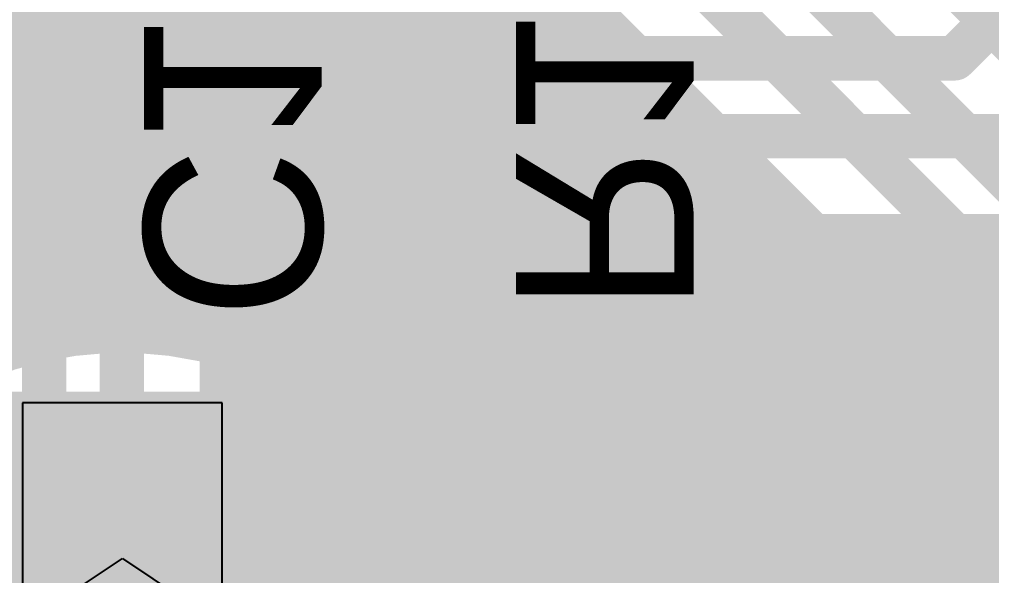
# Model space of a CAD drawing. Header units: millimetres. Extents: x 0.11 to 5.67, y 0.55 to 4.24.
# Drawn here: x 2.6925 to 2.8648, y 1.9832 to 2.0817 of the extents above; entities that cross this region are included whole.
import ezdxf

# ---------------------------------------------------------------- set-up
doc = ezdxf.new("R2010")
doc.units = ezdxf.units.MM
doc.header["$MEASUREMENT"] = 0
for name, color, linetype in [('BottomLayer', 5, 'Continuous'), ('BottomOverlay', 54, 'Continuous'), ('Mechanical3', 76, 'Continuous'), ('TopLayer', 1, 'Continuous'), ('TopOverlay', 2, 'Continuous'), ('TopPaste', 8, 'Continuous'), ('TopSolder', 216, 'Continuous')]:
    doc.layers.add(name, color=color, linetype=linetype)

# ---------------------------------------------------------------- blocks, each defined once
blk = doc.blocks.new('AC5032_2_176')
at = {"layer": 'Mechanical3'}
for p, q in [((-0.0479019, 0.0196749), (-0.0531496, 0.0144273)), ((-0.0374066, 0.0196749), (-0.0479019, 0.0196749)), ((-0.032159, 0.0144273), (-0.0374066, 0.0196749)), ((-0.0216637, -0.011811), (-0.0216637, 0.0196749)), ((-0.0216637, 0.0196749), (-0.0059207, 0.0196749)), ((-0.0059207, 0.0196749), (-0.0006731, 0.0144273)), ((0.0150699, 0.0196749), (0.0098222, 0.0144273)), ((0.0150699, -0.011811), (0.0150699, 0.0196749)), ((-0.0531496, 0.0144273), (-0.0531496, -0.0065633)), ((-0.032159, -0.0065633), (-0.032159, 0.0144273)), ((-0.0006731, 0.0144273), (-0.0006731, 0.003932)), ((-0.0006731, 0.003932), (-0.0059207, -0.0013157)), ((-0.0426543, -0.0013157), (-0.032159, -0.011811)), ((-0.0059207, -0.0013157), (-0.0216637, -0.0013157)), ((-0.0111684, -0.0013157), (-0.0006731, -0.011811)), ((-0.0531496, -0.0065633), (-0.0479019, -0.011811)), ((-0.0374066, -0.011811), (-0.032159, -0.0065633)), ((-0.0479019, -0.011811), (-0.0374066, -0.011811)), ((0.0098222, -0.011811), (0.0203175, -0.011811)), ((0.0203175, -0.011811), (0.0150699, -0.011811))]:
    blk.add_line(p, q, dxfattribs=at)
at = {"layer": 'TopLayer', "const_width": 0.0124016}
for points in [[(-0.113878, 0.032874, 1), (-0.1014764, 0.032874, 1)], [(-0.056004, 0.032874, 1), (-0.0436024, 0.032874, 1)], [(0.0436024, 0.032874, 1), (0.056004, 0.032874, 1)], [(0.1014764, 0.032874, 1), (0.113878, 0.032874, 1)], [(-0.113878, -0.032874, 1), (-0.1014764, -0.032874, 1)], [(-0.056004, -0.032874, 1), (-0.0436024, -0.032874, 1)], [(0.0436024, -0.032874, 1), (0.056004, -0.032874, 1)], [(0.1014764, -0.032874, 1), (0.113878, -0.032874, 1)]]:
    blk.add_lwpolyline(points, format="xyb", close=True, dxfattribs=at)
at = {"layer": 'TopLayer'}
for points in [[(-0.0498032, -0.0452756), (-0.0498032, 0.0452756), (-0.1076772, -0.0452756), (-0.1076772, 0.0452756)], [(0.1076772, -0.0452756), (0.1076772, 0.0452756), (0.0498032, -0.0452756), (0.0498032, 0.0452756)], [(-0.0374016, -0.032874), (-0.0374016, 0.032874), (-0.1200788, -0.032874), (-0.1200788, 0.032874)], [(0.1200788, -0.032874), (0.1200788, 0.032874), (0.0374016, -0.032874), (0.0374016, 0.032874)]]:
    blk.add_solid(points, dxfattribs=at)
at = {"layer": 'TopOverlay', "const_width": 0.007874}
for points in [[(-0.0984252, 0.0590551), (-0.0984252, 0.0629921)], [(0.0984252, 0.0629921), (-0.0984252, 0.0629921)], [(0.0984252, 0.0590551), (0.0984252, 0.0629921)], [(-0.0984252, -0.0629921), (-0.0984252, -0.0590551)], [(0.0984252, -0.0629921), (0.0984252, -0.0590551)], [(0.0984252, -0.0629921), (-0.0984252, -0.0629921)]]:
    blk.add_lwpolyline(points, dxfattribs=at)
at = {"layer": 'TopOverlay', "const_width": 0.003937}
for points in [[(-0.1003937, 0.0629921, 1), (-0.0964567, 0.0629921, 1)], [(-0.1003937, 0.0629921, 1), (-0.0964567, 0.0629921, 1)], [(0.0964567, 0.0629921, 1), (0.1003937, 0.0629921, 1)], [(0.0964567, 0.0629921, 1), (0.1003937, 0.0629921, 1)], [(-0.1003937, 0.0590551, 1), (-0.0964567, 0.0590551, 1)], [(0.0964567, 0.0590551, 1), (0.1003937, 0.0590551, 1)], [(-0.1003937, -0.0590551, 1), (-0.0964567, -0.0590551, 1)], [(0.0964567, -0.0590551, 1), (0.1003937, -0.0590551, 1)], [(-0.1003937, -0.0629921, 1), (-0.0964567, -0.0629921, 1)], [(-0.1003937, -0.0629921, 1), (-0.0964567, -0.0629921, 1)], [(0.0964567, -0.0629921, 1), (0.1003937, -0.0629921, 1)], [(0.0964567, -0.0629921, 1), (0.1003937, -0.0629921, 1)]]:
    blk.add_lwpolyline(points, format="xyb", close=True, dxfattribs=at)
at = {"layer": 'TopPaste', "const_width": 0.0124016}
for points in [[(-0.113878, 0.032874, 1), (-0.1014764, 0.032874, 1)], [(-0.056004, 0.032874, 1), (-0.0436024, 0.032874, 1)], [(0.0436024, 0.032874, 1), (0.056004, 0.032874, 1)], [(0.1014764, 0.032874, 1), (0.113878, 0.032874, 1)], [(-0.113878, -0.032874, 1), (-0.1014764, -0.032874, 1)], [(-0.056004, -0.032874, 1), (-0.0436024, -0.032874, 1)], [(0.0436024, -0.032874, 1), (0.056004, -0.032874, 1)], [(0.1014764, -0.032874, 1), (0.113878, -0.032874, 1)]]:
    blk.add_lwpolyline(points, format="xyb", close=True, dxfattribs=at)
at = {"layer": 'TopPaste'}
for points in [[(-0.0498032, -0.0452756), (-0.0498032, 0.0452756), (-0.1076772, -0.0452756), (-0.1076772, 0.0452756)], [(0.1076772, -0.0452756), (0.1076772, 0.0452756), (0.0498032, -0.0452756), (0.0498032, 0.0452756)], [(-0.0374016, -0.032874), (-0.0374016, 0.032874), (-0.1200788, -0.032874), (-0.1200788, 0.032874)], [(0.1200788, -0.032874), (0.1200788, 0.032874), (0.0374016, -0.032874), (0.0374016, 0.032874)]]:
    blk.add_solid(points, dxfattribs=at)
at = {"layer": 'TopSolder', "const_width": 0.0143701}
for points in [[(-0.1148622, 0.032874, 1), (-0.1004922, 0.032874, 1)], [(-0.0569882, 0.032874, 1), (-0.0426182, 0.032874, 1)], [(0.0426182, 0.032874, 1), (0.0569882, 0.032874, 1)], [(0.1004922, 0.032874, 1), (0.1148622, 0.032874, 1)], [(-0.1148622, -0.032874, 1), (-0.1004922, -0.032874, 1)], [(-0.0569882, -0.032874, 1), (-0.0426182, -0.032874, 1)], [(0.0426182, -0.032874, 1), (0.0569882, -0.032874, 1)], [(0.1004922, -0.032874, 1), (0.1148622, -0.032874, 1)]]:
    blk.add_lwpolyline(points, format="xyb", close=True, dxfattribs=at)
at = {"layer": 'TopSolder'}
for points in [[(-0.0498032, -0.0472441), (-0.0498032, 0.0472441), (-0.1076772, -0.0472441), (-0.1076772, 0.0472441)], [(0.1076772, -0.0472441), (0.1076772, 0.0472441), (0.0498032, -0.0472441), (0.0498032, 0.0472441)], [(-0.0354331, -0.032874), (-0.0354331, 0.032874), (-0.1220473, -0.032874), (-0.1220473, 0.032874)], [(0.1220473, -0.032874), (0.1220473, 0.032874), (0.0354331, -0.032874), (0.0354331, 0.032874)]]:
    blk.add_solid(points, dxfattribs=at)
blk = doc.blocks.new('CC0603_273')
at = {"layer": 'Mechanical3'}
for p, q in [((-0.0508547, 0.0157379), (-0.0561024, 0.0104903)), ((-0.0403594, 0.0157379), (-0.0508547, 0.0157379)), ((-0.0351118, 0.0104903), (-0.0403594, 0.0157379)), ((-0.0036259, 0.0157379), (-0.0141212, 0.0104903)), ((-0.0561024, 0.0104903), (-0.0561024, -0.0105003)), ((-0.0141212, 0.0104903), (-0.0246165, -5e-06)), ((-0.0246165, -5e-06), (-0.0246165, -0.0105003)), ((-0.0088735, -5e-06), (-0.0246165, -5e-06)), ((-0.0036259, -0.0052527), (-0.0088735, -5e-06)), ((-0.0036259, -0.0105003), (-0.0036259, -0.0052527)), ((-0.0561024, -0.0105003), (-0.0508547, -0.015748)), ((-0.0403594, -0.015748), (-0.0351118, -0.0105003)), ((-0.0246165, -0.0105003), (-0.0193688, -0.015748)), ((-0.0088735, -0.015748), (-0.0036259, -0.0105003)), ((-0.0508547, -0.015748), (-0.0403594, -0.015748)), ((-0.0193688, -0.015748), (-0.0088735, -0.015748))]:
    blk.add_line(p, q, dxfattribs=at)
at = {"layer": 'TopLayer'}
for points in [[(-0.0531496, -0.0177165), (-0.0137796, -0.0177165), (-0.0531496, 0.0177165), (-0.0137796, 0.0177165)], [(0.0531495, 0.0177165), (0.0137795, 0.0177165), (0.0531495, -0.0177165), (0.0137795, -0.0177165)]]:
    blk.add_solid(points, dxfattribs=at)
at = {"layer": 'TopOverlay', "const_width": 0.0070079}
for points in [[(-0.060352, -0.0254697, -0.2011811506940103), (-0.0603075, 0.025576)], [(0.0603783, 0.025576, -0.2011811506940102), (0.0604228, -0.0254697)]]:
    blk.add_lwpolyline(points, format="xyb", dxfattribs=at)
at = {"layer": 'TopOverlay', "const_width": 0.0035039}
for points in [[(-0.0620595, 0.025576, 1), (-0.0585555, 0.025576, 1)], [(-0.0617914, 0.0255906, 1), (-0.0582874, 0.0255906, 1)], [(0.0582873, 0.0255906, 1), (0.0617913, 0.0255906, 1)], [(0.0586263, 0.025576, 1), (0.0621303, 0.025576, 1)], [(-0.062104, -0.0254697, 1), (-0.0586, -0.0254697, 1)], [(-0.0617166, -0.0255, 1), (-0.0582126, -0.0255, 1)], [(0.0582834, -0.0255, 1), (0.0617874, -0.0255, 1)], [(0.0586708, -0.0254697, 1), (0.0621748, -0.0254697, 1)]]:
    blk.add_lwpolyline(points, format="xyb", close=True, dxfattribs=at)
at = {"layer": 'TopOverlay', "const_width": 0.0070079}
for points in [[(-0.0600394, 0.0255906), (0.0600393, 0.0255906)], [(-0.0599646, -0.0255), (0.0600354, -0.0255)]]:
    blk.add_lwpolyline(points, dxfattribs=at)
at = {"layer": 'TopPaste'}
for p, q in [((-0.0531496, 0.0177165), (-0.0531496, -0.0177165)), ((-0.0137796, 0.0177165), (-0.0531496, 0.0177165)), ((-0.0255906, 0), (-0.0137796, 0.0177165)), ((0.0531495, 0.0177165), (0.0137795, 0.0177165)), ((0.0137795, 0.0177165), (0.0255905, 0)), ((0.0531495, -0.0177165), (0.0531495, 0.0177165)), ((-0.0137796, -0.0177165), (-0.0255906, 0)), ((0.0255905, 0), (0.0137795, -0.0177165)), ((-0.0531496, -0.0177165), (-0.0137796, -0.0177165)), ((0.0137795, -0.0177165), (0.0531495, -0.0177165))]:
    blk.add_line(p, q, dxfattribs=at)
at = {"layer": 'TopSolder'}
for points in [[(-0.0551181, -0.019685), (-0.0118111, -0.019685), (-0.0551181, 0.019685), (-0.0118111, 0.019685)], [(0.055118, 0.019685), (0.011811, 0.019685), (0.055118, -0.019685), (0.011811, -0.019685)]]:
    blk.add_solid(points, dxfattribs=at)

msp = doc.modelspace()

# ---------------------------------------------------------------- linework, layer by layer
at = {"layer": 'BottomLayer', "const_width": 0.007874}
for points in [[(2.8582678, 2.0748033), (2.882874, 2.0994095)], [(2.6968504, 2.0541339), (2.7175198, 2.0748033)], [(2.7175198, 2.0748033), (2.8582678, 2.0748033)], [(2.7106299, 2.0452756), (2.7263781, 2.0610238)], [(2.7263781, 2.0610238), (2.9015749, 2.0610238)], [(2.6968504, 1.8562992), (2.6968504, 2.0541339)], [(2.7106299, 1.8620068), (2.7106299, 2.0452756)], [(2.7283464, 2.0379371), (2.7337166, 2.0433073)], [(2.7337166, 2.0433073), (2.9015749, 2.0433073)], [(2.7287894, 2.0383801), (3.0875984, 2.0383801)], [(2.7283464, 1.8693453), (2.7283464, 2.0379371)], [(2.7283464, 2.0305061), (3.0875984, 2.0305061)], [(2.7283464, 2.0226321), (3.0875984, 2.0226321)], [(2.7283464, 2.0147581), (3.0875984, 2.0147581)], [(2.7283464, 2.0068841), (3.0875984, 2.0068841)], [(2.7283464, 1.9990101), (3.0875984, 1.9990101)], [(2.7283464, 1.9911361), (3.0875984, 1.9911361)], [(2.7283464, 1.9832621), (3.2726379, 1.9832621)]]:
    msp.add_lwpolyline(points, dxfattribs=at)
at = {"layer": 'BottomLayer', "const_width": 0.003937}
for points in [[(2.7155513, 2.0748033, 1), (2.7194883, 2.0748033, 1)], [(2.7155513, 2.0748033, 1), (2.7194883, 2.0748033, 1)], [(2.8562993, 2.0748033, 1), (2.8602363, 2.0748033, 1)], [(2.8562993, 2.0748033, 1), (2.8602363, 2.0748033, 1)], [(2.7244096, 2.0610238, 1), (2.7283466, 2.0610238, 1)], [(2.7244096, 2.0610238, 1), (2.7283466, 2.0610238, 1)], [(2.6948819, 2.0541339, 1), (2.6988189, 2.0541339, 1)], [(2.6948819, 2.0541339, 1), (2.6988189, 2.0541339, 1)], [(2.7086614, 2.0452756, 1), (2.7125984, 2.0452756, 1)], [(2.7086614, 2.0452756, 1), (2.7125984, 2.0452756, 1)], [(2.7317481, 2.0433073, 1), (2.7356851, 2.0433073, 1)], [(2.7317481, 2.0433073, 1), (2.7356851, 2.0433073, 1)], [(2.7268209, 2.0383801, 1), (2.7307579, 2.0383801, 1)], [(2.7263779, 2.0379371, 1), (2.7303149, 2.0379371, 1)], [(2.7263779, 2.0379371, 1), (2.7303149, 2.0379371, 1)], [(2.7263779, 2.0305061, 1), (2.7303149, 2.0305061, 1)], [(2.7263779, 2.0226321, 1), (2.7303149, 2.0226321, 1)], [(2.7263779, 2.0147581, 1), (2.7303149, 2.0147581, 1)], [(2.7263779, 2.0068841, 1), (2.7303149, 2.0068841, 1)], [(2.7263779, 1.9990101, 1), (2.7303149, 1.9990101, 1)], [(2.7263779, 1.9911361, 1), (2.7303149, 1.9911361, 1)], [(2.7263779, 1.9832621, 1), (2.7303149, 1.9832621, 1)]]:
    msp.add_lwpolyline(points, format="xyb", close=True, dxfattribs=at)
at = {"layer": 'TopLayer', "const_width": 0.007874}
for points in [[(2.7214567, 2.2246602), (2.9313532, 2.0147637)], [(2.7037402, 2.2173217), (2.9240147, 1.9970472)], [(2.6860236, 2.2155512), (2.9242126, 1.9773622)], [(2.6796423, 2.1968775), (2.849945, 2.0265748)], [(2.5382637, 2.0856241), (2.7908957, 2.0856241)], [(2.8604928, 2.0856241), (2.8698499, 2.0856241)], [(2.5461377, 2.0777501), (2.7987697, 2.0777501)], [(2.8683668, 2.0777501), (2.8788257, 2.0777501)], [(2.5540117, 2.0698761), (2.8066437, 2.0698761)], [(2.5618857, 2.0620021), (2.8145177, 2.0620021)], [(2.5697597, 2.0541281), (2.8223917, 2.0541281)], [(2.5776337, 2.0462541), (2.8302657, 2.0462541)], [(2.5855077, 2.0383801), (2.8381397, 2.0383801)], [(2.5933817, 2.0305061), (2.8460137, 2.0305061)], [(2.6792244, 2.0275589), (2.7422166, 2.0275589)], [(2.7422166, 2.0117782), (2.7422166, 2.0275589)], [(2.7879921, 2.0265748), (2.849945, 2.0265748)], [(2.7422166, 2.0226321), (2.7741753, 2.0226321)], [(2.7422166, 2.0147581), (2.7661034, 2.0147581)], [(2.7534014, 2.0068841), (2.7626283, 2.0068841)], [(2.7536694, 2.0066218), (2.761811, 1.9984802)], [(2.7107205, 1.9940943), (2.7411419, 1.9940943)], [(2.7411419, 1.9940943), (2.7637795, 1.9714567)]]:
    msp.add_lwpolyline(points, dxfattribs=at)
for points in [[(2.9158206, 2.0952712, -0.9134434603141571), (2.865163, 2.1009237)], [(2.761811, 2.0003937, -0.4142135623730951), (2.7879921, 2.0265748)], [(2.7422166, 2.0117782, -0.1831836795616684), (2.7536694, 2.0066218)], [(2.7422166, 2.0117782, -0.1831836795616684), (2.7536694, 2.0066218)]]:
    msp.add_lwpolyline(points, format="xyb", dxfattribs=at)
at = {"layer": 'TopLayer', "const_width": 0.003937}
for points in [[(2.7968012, 2.0777501, 1), (2.8007382, 2.0777501, 1)], [(2.8663983, 2.0777501, 1), (2.8703353, 2.0777501, 1)], [(2.8046752, 2.0698761, 1), (2.8086122, 2.0698761, 1)], [(2.8125492, 2.0620021, 1), (2.8164862, 2.0620021, 1)], [(2.8204232, 2.0541281, 1), (2.8243602, 2.0541281, 1)], [(2.8282972, 2.0462541, 1), (2.8322342, 2.0462541, 1)], [(2.8361712, 2.0383801, 1), (2.8401082, 2.0383801, 1)], [(2.8440452, 2.0305061, 1), (2.8479822, 2.0305061, 1)], [(2.7402481, 2.0275589, 1), (2.7441851, 2.0275589, 1)], [(2.7402481, 2.0275589, 1), (2.7441851, 2.0275589, 1)], [(2.7860236, 2.0265748, 1), (2.7899606, 2.0265748, 1)], [(2.7860236, 2.0265748, 1), (2.7899606, 2.0265748, 1)], [(2.8479765, 2.0265748, 1), (2.8519135, 2.0265748, 1)], [(2.8479765, 2.0265748, 1), (2.8519135, 2.0265748, 1)], [(2.7402481, 2.0226321, 1), (2.7441851, 2.0226321, 1)], [(2.7722068, 2.0226321, 1), (2.7761438, 2.0226321, 1)], [(2.7402481, 2.0147581, 1), (2.7441851, 2.0147581, 1)], [(2.7641349, 2.0147581, 1), (2.7680719, 2.0147581, 1)], [(2.7402481, 2.0117782, 1), (2.7441851, 2.0117782, 1)], [(2.7402481, 2.0117782, 1), (2.7441851, 2.0117782, 1)], [(2.7402481, 2.0117782, 1), (2.7441851, 2.0117782, 1)], [(2.7514329, 2.0068841, 1), (2.7553699, 2.0068841, 1)], [(2.7517009, 2.0066218, 1), (2.7556379, 2.0066218, 1)], [(2.7517009, 2.0066218, 1), (2.7556379, 2.0066218, 1)], [(2.7517009, 2.0066218, 1), (2.7556379, 2.0066218, 1)], [(2.7606598, 2.0068841, 1), (2.7645968, 2.0068841, 1)], [(2.7598425, 2.0003937, 1), (2.7637795, 2.0003937, 1)], [(2.7598425, 1.9984802, 1), (2.7637795, 1.9984802, 1)], [(2.708752, 1.9940943, 1), (2.712689, 1.9940943, 1)], [(2.7391734, 1.9940943, 1), (2.7431104, 1.9940943, 1)], [(2.7391734, 1.9940943, 1), (2.7431104, 1.9940943, 1)]]:
    msp.add_lwpolyline(points, format="xyb", close=True, dxfattribs=at)

# ---------------------------------------------------------------- block references
for name, p, rotation in [('CC0603_273', (2.7107205, 1.9606298), 90), ('AC5032_2_176', (2.8208661, 1.8927165), 270)]:
    msp.add_blockref(name, p, dxfattribs=dict(rotation=rotation))

# ---------------------------------------------------------------- texts
at = {"layer": 'BottomOverlay', "text_generation_flag": 2}
for s, p in [('R10', (2.7805118, 2.0295276)), ('C13', (2.7145669, 2.0285433))]:
    msp.add_text(s, height=0.0314961, rotation=270, dxfattribs=at).set_placement(p)

doc.saveas('drawing.dxf')
